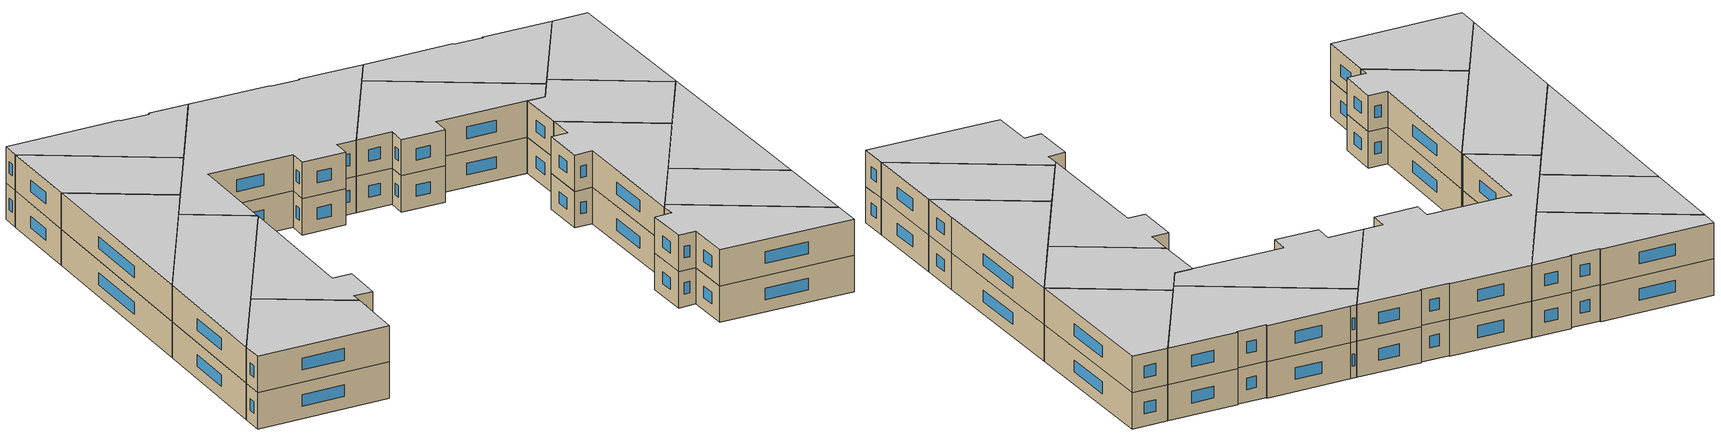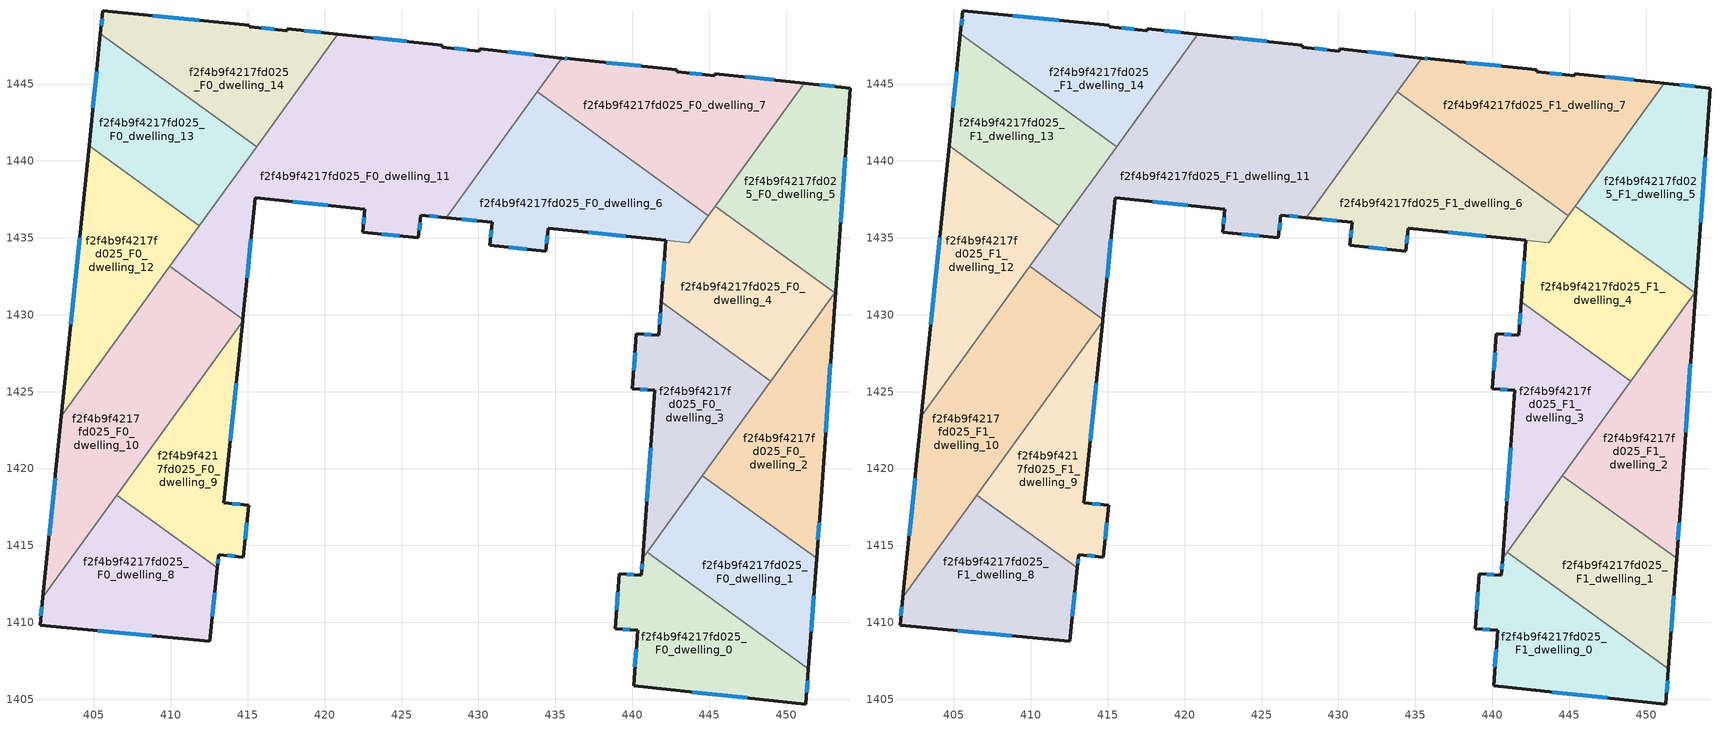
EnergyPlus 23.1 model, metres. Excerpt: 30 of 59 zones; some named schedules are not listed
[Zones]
f2f4b9f4217fd025_F0_dwelling_0
 floor ground (EU_floor_Construction): 451.45,1406.99 451.29,1404.69 440.09,1405.86 440.34,1409.49 438.89,1409.59 439.15,1413.17 440.6,1413.06 440.68,1414.17 440.97,1414.57 z0
 wall outside (EU_wall_Construction): 440.68,1414.17 440.6,1413.06 439.15,1413.17 438.89,1409.59 440.34,1409.49 440.09,1405.86 451.29,1404.69 451.45,1406.99 z0:3
 wall to f2f4b9f4217fd025_F0_dwelling_1 (EU_wall_Construction): 451.45,1406.99 440.97,1414.57 z0:3
 wall to f2f4b9f4217fd025_F0_dwelling_3 (EU_wall_Construction): 440.97,1414.57 440.68,1414.17 z0:3
 window (EU_Window_Construction): 440.26,1408.25 440.17,1407.1 / 439.39,1409.56 439.85,1409.52 / 439.06,1411.95 438.98,1410.81 / 440.11,1413.1 439.64,1413.13 / 440.65,1413.8 440.63,1413.44 / 451.34,1405.47 451.4,1406.2 / 443.9,1405.46 447.48,1405.09 z1.02:1.98
f2f4b9f4217fd025_F0_dwelling_1
 floor ground (EU_floor_Construction): 451.98,1414.17 451.45,1406.99 440.97,1414.57 444.56,1419.54 z0
 wall outside (EU_wall_Construction): 451.45,1406.99 451.98,1414.17 z0:3
 wall to f2f4b9f4217fd025_F0_dwelling_2 (EU_wall_Construction): 451.98,1414.17 444.56,1419.54 z0:3
 wall to f2f4b9f4217fd025_F0_dwelling_3 (EU_wall_Construction): 444.56,1419.54 440.97,1414.57 z0:3
 window (EU_Window_Construction): 451.64,1409.43 451.8,1411.73 z1.02:1.98
f2f4b9f4217fd025_F0_dwelling_10
 floor ground (EU_floor_Construction): 414.68,1429.72 414.66,1429.57 401.68,1411.62 402.88,1423.39 409.94,1433.15 z0
 wall outside (EU_wall_Construction): 414.66,1429.57 414.68,1429.72 / 402.88,1423.39 401.68,1411.62 z0:3
 wall to f2f4b9f4217fd025_F0_dwelling_11 (EU_wall_Construction): 414.68,1429.72 409.94,1433.15 z0:3
 wall to f2f4b9f4217fd025_F0_dwelling_12 (EU_wall_Construction): 409.94,1433.15 402.88,1423.39 z0:3
 wall to f2f4b9f4217fd025_F0_dwelling_9 (EU_wall_Construction): 406.5,1418.28 414.66,1429.57 z0:3
 wall to f2f4b9f4217fd025_F0_dwelling_8 (EU_wall_Construction): 401.68,1411.62 406.5,1418.28 z0:3
 window (EU_Window_Construction): 402.47,1419.38 402.09,1415.62 z1.02:1.98
f2f4b9f4217fd025_F0_dwelling_11
 floor ground (EU_floor_Construction): 435.42,1446.69 427.91,1436.31 426.26,1436.48 426.1,1435 422.47,1435.36 422.62,1436.86 415.49,1437.59 414.68,1429.72 409.94,1433.15 420.86,1448.25 427.65,1447.52 427.65,1447.4 430.07,1447.14 430.08,1447.29 z0
 wall outside (EU_wall_Construction): 435.42,1446.69 430.08,1447.29 430.07,1447.14 427.65,1447.4 427.65,1447.52 420.86,1448.25 / 414.68,1429.72 415.49,1437.59 422.62,1436.86 422.47,1435.36 426.1,1435 426.26,1436.48 427.91,1436.31 z0:3
 wall to f2f4b9f4217fd025_F0_dwelling_6 (EU_wall_Construction): 427.91,1436.31 433.82,1444.49 z0:3
 wall to f2f4b9f4217fd025_F0_dwelling_14 (EU_wall_Construction): 420.86,1448.25 415.57,1440.94 z0:3
 wall to f2f4b9f4217fd025_F0_dwelling_13 (EU_wall_Construction): 415.57,1440.94 411.86,1435.8 z0:3
 wall to f2f4b9f4217fd025_F0_dwelling_7 (EU_wall_Construction): 433.82,1444.49 435.42,1446.69 z0:3
 wall to f2f4b9f4217fd025_F0_dwelling_12 (EU_wall_Construction): 411.86,1435.8 409.94,1433.15 z0:3
 window (EU_Window_Construction): 429.25,1447.23 428.47,1447.32 / 433.6,1446.89 431.89,1447.08 / 426.82,1436.42 427.35,1436.37 / 426.15,1435.5 426.2,1435.98 / 423.7,1435.24 424.86,1435.12 / 422.57,1436.35 422.52,1435.87 / 417.91,1437.34 420.19,1437.11 / 414.95,1432.4 415.21,1434.91 / 425.34,1447.77 423.17,1448 z1.02:1.98
f2f4b9f4217fd025_F0_dwelling_12
 floor ground (EU_floor_Construction): 411.86,1435.8 402.88,1423.39 404.68,1440.99 z0
 wall outside (EU_wall_Construction): 404.68,1440.99 402.88,1423.39 z0:3
 wall to f2f4b9f4217fd025_F0_dwelling_13 (EU_wall_Construction): 411.86,1435.8 404.68,1440.99 z0:3
 window (EU_Window_Construction): 404.07,1435 403.5,1429.38 z1.02:1.98
f2f4b9f4217fd025_F0_dwelling_13
 floor ground (EU_floor_Construction): 415.57,1440.94 411.86,1435.8 404.68,1440.99 405.43,1448.27 z0
 wall outside (EU_wall_Construction): 405.43,1448.27 404.68,1440.99 z0:3
 wall to f2f4b9f4217fd025_F0_dwelling_14 (EU_wall_Construction): 415.57,1440.94 405.43,1448.27 z0:3
 window (EU_Window_Construction): 405.17,1445.79 404.94,1443.47 z1.02:1.98
f2f4b9f4217fd025_F0_dwelling_14
 floor ground (EU_floor_Construction): 420.86,1448.25 415.57,1440.94 405.43,1448.27 405.58,1449.75 415.09,1448.83 415.08,1448.73 417.56,1448.47 417.57,1448.6 z0
 wall outside (EU_wall_Construction): 420.86,1448.25 417.57,1448.6 417.56,1448.47 415.08,1448.73 415.09,1448.83 405.58,1449.75 405.43,1448.27 z0:3
 window (EU_Window_Construction): 419.74,1448.37 418.69,1448.48 / 405.53,1449.25 405.48,1448.78 / 411.86,1449.15 408.82,1449.44 / 416.72,1448.56 415.93,1448.64 z1.02:1.98
f2f4b9f4217fd025_F0_dwelling_2
 floor ground (EU_floor_Construction): 453.22,1431.52 452.24,1417.65 451.98,1414.17 444.56,1419.54 z0
 wall outside (EU_wall_Construction): 451.98,1414.17 452.24,1417.65 453.22,1431.52 z0:3
 wall to f2f4b9f4217fd025_F0_dwelling_4 (EU_wall_Construction): 453.17,1431.44 449.01,1425.68 z0:3
 wall to f2f4b9f4217fd025_F0_dwelling_5 (EU_wall_Construction): 453.22,1431.52 453.17,1431.44 z0:3
 wall to f2f4b9f4217fd025_F0_dwelling_3 (EU_wall_Construction): 449.01,1425.68 444.56,1419.54 z0:3
 window (EU_Window_Construction): 452.58,1422.37 452.89,1426.8 / 452.07,1415.36 452.15,1416.47 z1.02:1.98
f2f4b9f4217fd025_F0_dwelling_3
 floor ground (EU_floor_Construction): 449.01,1425.68 440.68,1414.17 441.47,1425.08 440.01,1425.18 440.27,1428.75 441.73,1428.65 441.89,1430.83 z0
 wall outside (EU_wall_Construction): 441.89,1430.83 441.73,1428.65 440.27,1428.75 440.01,1425.18 441.47,1425.08 440.68,1414.17 z0:3
 wall to f2f4b9f4217fd025_F0_dwelling_4 (EU_wall_Construction): 449.01,1425.68 441.89,1430.83 z0:3
 window (EU_Window_Construction): 441.83,1430.09 441.78,1429.39 / 441.2,1421.37 440.95,1417.88 / 440.51,1425.15 440.97,1425.11 / 440.18,1427.54 440.1,1426.4 / 441.23,1428.69 440.77,1428.72 z1.02:1.98
f2f4b9f4217fd025_F0_dwelling_4
 floor ground (EU_floor_Construction): 453.17,1431.44 449.01,1425.68 441.89,1430.83 442.17,1434.84 443.67,1434.68 445.4,1437.06 z0
 wall outside (EU_wall_Construction): 442.17,1434.84 441.89,1430.83 z0:3
 wall to f2f4b9f4217fd025_F0_dwelling_6 (EU_wall_Construction): 444.95,1436.44 443.67,1434.68 442.17,1434.84 z0:3
 wall to f2f4b9f4217fd025_F0_dwelling_5 (EU_wall_Construction): 453.17,1431.44 445.4,1437.06 z0:3
 wall to f2f4b9f4217fd025_F0_dwelling_7 (EU_wall_Construction): 445.4,1437.06 444.95,1436.44 z0:3
 window (EU_Window_Construction): 442.08,1433.47 441.98,1432.19 z1.02:1.98
f2f4b9f4217fd025_F0_dwelling_5
 floor ground (EU_floor_Construction): 454.16,1444.73 453.22,1431.52 453.17,1431.44 445.4,1437.06 451.17,1445.05 z0
 wall outside (EU_wall_Construction): 453.22,1431.52 454.16,1444.73 451.17,1445.05 z0:3
 wall to f2f4b9f4217fd025_F0_dwelling_7 (EU_wall_Construction): 451.17,1445.05 445.4,1437.06 z0:3
 window (EU_Window_Construction): 453.14,1444.84 452.19,1444.94 / 453.54,1436.01 453.84,1440.24 z1.02:1.98
f2f4b9f4217fd025_F0_dwelling_6
 floor ground (EU_floor_Construction): 444.94,1436.44 443.67,1434.68 434.53,1435.62 434.38,1434.14 430.74,1434.52 430.89,1436 427.91,1436.31 433.82,1444.49 z0
 wall outside (EU_wall_Construction): 427.91,1436.31 430.89,1436 430.74,1434.52 434.38,1434.14 434.53,1435.62 442.17,1434.84 z0:3
 wall to f2f4b9f4217fd025_F0_dwelling_7 (EU_wall_Construction): 444.94,1436.44 433.82,1444.49 z0:3
 window (EU_Window_Construction): 437.13,1435.36 439.57,1435.11 / 434.43,1434.65 434.48,1435.12 / 431.98,1434.39 433.14,1434.27 / 430.84,1435.5 430.79,1435.02 / 428.92,1436.2 429.88,1436.11 z1.02:1.98
f2f4b9f4217fd025_F0_dwelling_7
 floor ground (EU_floor_Construction): 451.17,1445.05 444.94,1436.44 433.82,1444.49 435.42,1446.69 435.96,1446.63 442.91,1445.94 442.9,1445.8 445.36,1445.55 445.35,1445.67 z0
 wall outside (EU_wall_Construction): 451.17,1445.05 445.35,1445.67 445.36,1445.55 442.9,1445.8 442.91,1445.94 435.96,1446.63 435.42,1446.69 z0:3
 window (EU_Window_Construction): 444.52,1445.64 443.74,1445.71 / 449.19,1445.26 447.33,1445.46 / 435.77,1446.65 435.6,1446.67 / 440.54,1446.17 438.32,1446.39 z1.02:1.98
f2f4b9f4217fd025_F0_dwelling_8
 floor ground (EU_floor_Construction): 413.03,1413.55 412.53,1408.75 401.49,1409.81 401.68,1411.62 406.5,1418.28 z0
 wall outside (EU_wall_Construction): 401.68,1411.62 401.49,1409.81 412.53,1408.75 413.02,1413.55 z0:3
 wall to f2f4b9f4217fd025_F0_dwelling_9 (EU_wall_Construction): 413.03,1413.55 406.5,1418.28 z0:3
 window (EU_Window_Construction): 412.7,1410.39 412.86,1411.92 / 405.25,1409.45 408.78,1409.11 / 401.62,1411 401.56,1410.43 z1.02:1.98
f2f4b9f4217fd025_F0_dwelling_9
 floor ground (EU_floor_Construction): 414.66,1429.57 413.45,1417.78 415.06,1417.61 414.7,1414.24 413.11,1414.4 413.03,1413.55 406.5,1418.28 z0
 wall outside (EU_wall_Construction): 413.03,1413.55 413.11,1414.4 414.7,1414.24 415.06,1417.61 413.45,1417.78 414.66,1429.57 z0:3
 window (EU_Window_Construction): 413.65,1414.35 414.16,1414.3 / 413.05,1413.84 413.08,1414.12 / 413.87,1421.79 414.25,1425.56 / 414.51,1417.67 414,1417.72 / 414.82,1415.39 414.94,1416.46 z1.02:1.98
f2f4b9f4217fd025_F1_dwelling_0
 floor to f2f4b9f4217fd025_F0_dwelling_0 (EU_floor_Construction): 451.45,1406.99 451.29,1404.69 440.09,1405.86 440.34,1409.49 438.89,1409.59 439.15,1413.17 440.6,1413.06 440.68,1414.17 440.97,1414.57 z3
 wall outside (EU_wall_Construction): 440.68,1414.17 440.6,1413.06 439.15,1413.17 438.89,1409.59 440.34,1409.49 440.09,1405.86 451.29,1404.69 451.45,1406.99 z3:6
 wall to f2f4b9f4217fd025_F1_dwelling_1 (EU_wall_Construction): 451.45,1406.99 440.97,1414.57 z3:6
 wall to f2f4b9f4217fd025_F1_dwelling_3 (EU_wall_Construction): 440.97,1414.57 440.68,1414.17 z3:6
 window (EU_Window_Construction): 440.26,1408.25 440.17,1407.1 / 439.39,1409.56 439.85,1409.52 / 439.06,1411.95 438.98,1410.81 / 440.11,1413.1 439.64,1413.13 / 440.65,1413.8 440.63,1413.44 / 451.34,1405.47 451.4,1406.2 / 443.9,1405.46 447.48,1405.09 z4.02:4.98
 ceiling to f2f4b9f4217fd025_F2_dwelling_0 (EU_floor_Construction): 451.29,1404.69 451.45,1406.99 440.97,1414.57 440.68,1414.17 440.6,1413.06 439.15,1413.17 438.89,1409.59 440.34,1409.49 440.09,1405.86 z6
f2f4b9f4217fd025_F1_dwelling_1
 floor to f2f4b9f4217fd025_F0_dwelling_1 (EU_floor_Construction): 451.98,1414.17 451.45,1406.99 440.97,1414.57 444.56,1419.54 z3
 wall outside (EU_wall_Construction): 451.45,1406.99 451.98,1414.17 z3:6
 wall to f2f4b9f4217fd025_F1_dwelling_2 (EU_wall_Construction): 451.98,1414.17 444.56,1419.54 z3:6
 wall to f2f4b9f4217fd025_F1_dwelling_3 (EU_wall_Construction): 444.56,1419.54 440.97,1414.57 z3:6
 window (EU_Window_Construction): 451.64,1409.43 451.8,1411.73 z4.02:4.98
 ceiling to f2f4b9f4217fd025_F2_dwelling_1 (EU_floor_Construction): 451.45,1406.99 451.98,1414.17 444.56,1419.54 440.97,1414.57 z6
f2f4b9f4217fd025_F1_dwelling_10
 floor to f2f4b9f4217fd025_F0_dwelling_10 (EU_floor_Construction): 414.68,1429.72 414.66,1429.57 401.68,1411.62 402.88,1423.39 409.94,1433.15 z3
 wall outside (EU_wall_Construction): 414.66,1429.57 414.68,1429.72 / 402.88,1423.39 401.68,1411.62 z3:6
 wall to f2f4b9f4217fd025_F1_dwelling_11 (EU_wall_Construction): 414.68,1429.72 409.94,1433.15 z3:6
 wall to f2f4b9f4217fd025_F1_dwelling_12 (EU_wall_Construction): 409.94,1433.15 402.88,1423.39 z3:6
 wall to f2f4b9f4217fd025_F1_dwelling_9 (EU_wall_Construction): 406.5,1418.28 414.66,1429.57 z3:6
 wall to f2f4b9f4217fd025_F1_dwelling_8 (EU_wall_Construction): 401.68,1411.62 406.5,1418.28 z3:6
 window (EU_Window_Construction): 402.47,1419.38 402.09,1415.62 z4.02:4.98
 ceiling to f2f4b9f4217fd025_F2_dwelling_10 (EU_floor_Construction): 401.68,1411.62 414.66,1429.57 414.68,1429.72 409.94,1433.15 402.88,1423.39 z6
f2f4b9f4217fd025_F1_dwelling_11
 floor to f2f4b9f4217fd025_F0_dwelling_11 (EU_floor_Construction): 435.42,1446.69 427.91,1436.31 426.26,1436.48 426.1,1435 422.47,1435.36 422.62,1436.86 415.49,1437.59 414.68,1429.72 409.94,1433.15 420.86,1448.25 427.65,1447.52 427.65,1447.4 430.07,1447.14 430.08,1447.29 z3
 wall outside (EU_wall_Construction): 435.42,1446.69 430.08,1447.29 430.07,1447.14 427.65,1447.4 427.65,1447.52 420.86,1448.25 / 414.68,1429.72 415.49,1437.59 422.62,1436.86 422.47,1435.36 426.1,1435 426.26,1436.48 427.91,1436.31 z3:6
 wall to f2f4b9f4217fd025_F1_dwelling_6 (EU_wall_Construction): 427.91,1436.31 433.82,1444.49 z3:6
 wall to f2f4b9f4217fd025_F1_dwelling_14 (EU_wall_Construction): 420.86,1448.25 415.57,1440.94 z3:6
 wall to f2f4b9f4217fd025_F1_dwelling_13 (EU_wall_Construction): 415.57,1440.94 411.86,1435.8 z3:6
 wall to f2f4b9f4217fd025_F1_dwelling_7 (EU_wall_Construction): 433.82,1444.49 435.42,1446.69 z3:6
 wall to f2f4b9f4217fd025_F1_dwelling_12 (EU_wall_Construction): 411.86,1435.8 409.94,1433.15 z3:6
 window (EU_Window_Construction): 429.25,1447.23 428.47,1447.32 / 433.6,1446.89 431.89,1447.08 / 426.82,1436.42 427.35,1436.37 / 426.15,1435.5 426.2,1435.98 / 423.7,1435.24 424.86,1435.12 / 422.57,1436.35 422.52,1435.87 / 417.91,1437.34 420.19,1437.11 / 414.95,1432.4 415.21,1434.91 / 425.34,1447.77 423.17,1448 z4.02:4.98
 ceiling to f2f4b9f4217fd025_F2_dwelling_11 (EU_floor_Construction): 427.91,1436.31 435.42,1446.69 430.08,1447.29 430.07,1447.14 427.65,1447.4 427.65,1447.52 420.86,1448.25 409.94,1433.15 414.68,1429.72 415.49,1437.59 422.62,1436.86 422.47,1435.36 426.1,1435 426.26,1436.48 z6
f2f4b9f4217fd025_F1_dwelling_12
 floor to f2f4b9f4217fd025_F0_dwelling_12 (EU_floor_Construction): 411.86,1435.8 402.88,1423.39 404.68,1440.99 z3
 wall outside (EU_wall_Construction): 404.68,1440.99 402.88,1423.39 z3:6
 wall to f2f4b9f4217fd025_F1_dwelling_13 (EU_wall_Construction): 411.86,1435.8 404.68,1440.99 z3:6
 window (EU_Window_Construction): 404.07,1435 403.5,1429.38 z4.02:4.98
 ceiling to f2f4b9f4217fd025_F2_dwelling_12 (EU_floor_Construction): 402.88,1423.39 411.86,1435.8 404.68,1440.99 z6
f2f4b9f4217fd025_F1_dwelling_13
 floor to f2f4b9f4217fd025_F0_dwelling_13 (EU_floor_Construction): 415.57,1440.94 411.86,1435.8 404.68,1440.99 405.43,1448.27 z3
 wall outside (EU_wall_Construction): 405.43,1448.27 404.68,1440.99 z3:6
 wall to f2f4b9f4217fd025_F1_dwelling_14 (EU_wall_Construction): 415.57,1440.94 405.43,1448.27 z3:6
 window (EU_Window_Construction): 405.17,1445.79 404.94,1443.47 z4.02:4.98
 ceiling to f2f4b9f4217fd025_F2_dwelling_13 (EU_floor_Construction): 411.86,1435.8 415.57,1440.94 405.43,1448.27 404.68,1440.99 z6
f2f4b9f4217fd025_F1_dwelling_14
 floor to f2f4b9f4217fd025_F0_dwelling_14 (EU_floor_Construction): 420.86,1448.25 415.57,1440.94 405.43,1448.27 405.58,1449.75 415.09,1448.83 415.08,1448.73 417.56,1448.47 417.57,1448.6 z3
 wall outside (EU_wall_Construction): 420.86,1448.25 417.57,1448.6 417.56,1448.47 415.08,1448.73 415.09,1448.83 405.58,1449.75 405.43,1448.27 z3:6
 window (EU_Window_Construction): 419.74,1448.37 418.69,1448.48 / 405.53,1449.25 405.48,1448.78 / 411.86,1449.15 408.82,1449.44 / 416.72,1448.56 415.93,1448.64 z4.02:4.98
 ceiling to f2f4b9f4217fd025_F2_dwelling_14 (EU_floor_Construction): 415.57,1440.94 420.86,1448.25 417.57,1448.6 417.56,1448.47 415.08,1448.73 415.09,1448.83 405.58,1449.75 405.43,1448.27 z6
f2f4b9f4217fd025_F1_dwelling_2
 floor to f2f4b9f4217fd025_F0_dwelling_2 (EU_floor_Construction): 453.22,1431.52 452.24,1417.65 451.98,1414.17 444.56,1419.54 z3
 wall outside (EU_wall_Construction): 451.98,1414.17 452.24,1417.65 453.22,1431.52 z3:6
 wall to f2f4b9f4217fd025_F1_dwelling_4 (EU_wall_Construction): 453.17,1431.44 449.01,1425.68 z3:6
 wall to f2f4b9f4217fd025_F1_dwelling_5 (EU_wall_Construction): 453.22,1431.52 453.17,1431.44 z3:6
 wall to f2f4b9f4217fd025_F1_dwelling_3 (EU_wall_Construction): 449.01,1425.68 444.56,1419.54 z3:6
 window (EU_Window_Construction): 452.58,1422.37 452.89,1426.8 / 452.07,1415.36 452.15,1416.47 z4.02:4.98
 ceiling to f2f4b9f4217fd025_F2_dwelling_2 (EU_floor_Construction): 451.98,1414.17 452.24,1417.65 453.22,1431.52 444.56,1419.54 z6
f2f4b9f4217fd025_F1_dwelling_3
 floor to f2f4b9f4217fd025_F0_dwelling_3 (EU_floor_Construction): 449.01,1425.68 440.68,1414.17 441.47,1425.08 440.01,1425.18 440.27,1428.75 441.73,1428.65 441.89,1430.83 z3
 wall outside (EU_wall_Construction): 441.89,1430.83 441.73,1428.65 440.27,1428.75 440.01,1425.18 441.47,1425.08 440.68,1414.17 z3:6
 wall to f2f4b9f4217fd025_F1_dwelling_4 (EU_wall_Construction): 449.01,1425.68 441.89,1430.83 z3:6
 window (EU_Window_Construction): 441.83,1430.09 441.78,1429.39 / 441.2,1421.37 440.95,1417.88 / 440.51,1425.15 440.97,1425.11 / 440.18,1427.54 440.1,1426.4 / 441.23,1428.69 440.77,1428.72 z4.02:4.98
 ceiling to f2f4b9f4217fd025_F2_dwelling_3 (EU_floor_Construction): 440.68,1414.17 449.01,1425.68 441.89,1430.83 441.73,1428.65 440.27,1428.75 440.01,1425.18 441.47,1425.08 z6
f2f4b9f4217fd025_F1_dwelling_4
 floor to f2f4b9f4217fd025_F0_dwelling_4 (EU_floor_Construction): 453.17,1431.44 449.01,1425.68 441.89,1430.83 442.17,1434.84 443.67,1434.68 445.4,1437.06 z3
 wall outside (EU_wall_Construction): 442.17,1434.84 441.89,1430.83 z3:6
 wall to f2f4b9f4217fd025_F1_dwelling_6 (EU_wall_Construction): 444.95,1436.44 443.67,1434.68 442.17,1434.84 z3:6
 wall to f2f4b9f4217fd025_F1_dwelling_5 (EU_wall_Construction): 453.17,1431.44 445.4,1437.06 z3:6
 wall to f2f4b9f4217fd025_F1_dwelling_7 (EU_wall_Construction): 445.4,1437.06 444.95,1436.44 z3:6
 window (EU_Window_Construction): 442.08,1433.47 441.98,1432.19 z4.02:4.98
 ceiling to f2f4b9f4217fd025_F2_dwelling_4 (EU_floor_Construction): 449.01,1425.68 453.17,1431.44 445.4,1437.06 443.67,1434.68 442.17,1434.84 441.89,1430.83 z6
f2f4b9f4217fd025_F1_dwelling_5
 floor to f2f4b9f4217fd025_F0_dwelling_5 (EU_floor_Construction): 454.16,1444.73 453.22,1431.52 453.17,1431.44 445.4,1437.06 451.17,1445.05 z3
 wall outside (EU_wall_Construction): 453.22,1431.52 454.16,1444.73 451.17,1445.05 z3:6
 wall to f2f4b9f4217fd025_F1_dwelling_7 (EU_wall_Construction): 451.17,1445.05 445.4,1437.06 z3:6
 window (EU_Window_Construction): 453.14,1444.84 452.19,1444.94 / 453.54,1436.01 453.84,1440.24 z4.02:4.98
 ceiling to f2f4b9f4217fd025_F2_dwelling_5 (EU_floor_Construction): 453.22,1431.52 454.16,1444.73 451.17,1445.05 445.4,1437.06 453.17,1431.44 z6
f2f4b9f4217fd025_F1_dwelling_6
 floor to f2f4b9f4217fd025_F0_dwelling_6 (EU_floor_Construction): 444.94,1436.44 443.67,1434.68 434.53,1435.62 434.38,1434.14 430.74,1434.52 430.89,1436 427.91,1436.31 433.82,1444.49 z3
 wall outside (EU_wall_Construction): 427.91,1436.31 430.89,1436 430.74,1434.52 434.38,1434.14 434.53,1435.62 442.17,1434.84 z3:6
 wall to f2f4b9f4217fd025_F1_dwelling_7 (EU_wall_Construction): 444.94,1436.44 433.82,1444.49 z3:6
 window (EU_Window_Construction): 437.13,1435.36 439.57,1435.11 / 434.43,1434.65 434.48,1435.12 / 431.98,1434.39 433.14,1434.27 / 430.84,1435.5 430.79,1435.02 / 428.92,1436.2 429.88,1436.11 z4.02:4.98
 ceiling to f2f4b9f4217fd025_F2_dwelling_6 (EU_floor_Construction): 443.67,1434.68 444.94,1436.44 433.82,1444.49 427.91,1436.31 430.89,1436 430.74,1434.52 434.38,1434.14 434.53,1435.62 z6
f2f4b9f4217fd025_F1_dwelling_7
 floor to f2f4b9f4217fd025_F0_dwelling_7 (EU_floor_Construction): 451.17,1445.05 444.94,1436.44 433.82,1444.49 435.42,1446.69 435.96,1446.63 442.91,1445.94 442.9,1445.8 445.36,1445.55 445.35,1445.67 z3
 wall outside (EU_wall_Construction): 451.17,1445.05 445.35,1445.67 445.36,1445.55 442.9,1445.8 442.91,1445.94 435.96,1446.63 435.42,1446.69 z3:6
 window (EU_Window_Construction): 444.52,1445.64 443.74,1445.71 / 449.19,1445.26 447.33,1445.46 / 435.77,1446.65 435.6,1446.67 / 440.54,1446.17 438.32,1446.39 z4.02:4.98
 ceiling to f2f4b9f4217fd025_F2_dwelling_7 (EU_floor_Construction): 444.94,1436.44 451.17,1445.05 445.35,1445.67 445.36,1445.55 442.9,1445.8 442.91,1445.94 435.96,1446.63 435.42,1446.69 433.82,1444.49 z6
f2f4b9f4217fd025_F1_dwelling_8
 floor to f2f4b9f4217fd025_F0_dwelling_8 (EU_floor_Construction): 413.02,1413.55 412.53,1408.75 401.49,1409.81 401.68,1411.62 406.5,1418.28 z3
 wall outside (EU_wall_Construction): 401.68,1411.62 401.49,1409.81 412.53,1408.75 413.02,1413.55 z3:6
 wall to f2f4b9f4217fd025_F1_dwelling_9 (EU_wall_Construction): 413.03,1413.55 406.5,1418.28 z3:6
 window (EU_Window_Construction): 412.7,1410.39 412.86,1411.92 / 405.25,1409.45 408.78,1409.11 / 401.62,1411 401.56,1410.43 z4.02:4.98
 ceiling to f2f4b9f4217fd025_F2_dwelling_8 (EU_floor_Construction): 412.53,1408.75 413.02,1413.55 406.5,1418.28 401.68,1411.62 401.49,1409.81 z6
f2f4b9f4217fd025_F1_dwelling_9
 floor to f2f4b9f4217fd025_F0_dwelling_9 (EU_floor_Construction): 414.66,1429.57 413.45,1417.78 415.06,1417.61 414.7,1414.24 413.11,1414.4 413.03,1413.55 406.5,1418.28 z3
 wall outside (EU_wall_Construction): 413.03,1413.55 413.11,1414.4 414.7,1414.24 415.06,1417.61 413.45,1417.78 414.66,1429.57 z3:6
 window (EU_Window_Construction): 413.65,1414.35 414.16,1414.3 / 413.05,1413.84 413.08,1414.12 / 413.87,1421.79 414.25,1425.56 / 414.51,1417.67 414,1417.72 / 414.82,1415.39 414.94,1416.46 z4.02:4.98
 ceiling to f2f4b9f4217fd025_F2_dwelling_9 (EU_floor_Construction): 414.7,1414.24 415.06,1417.61 413.45,1417.78 414.66,1429.57 406.5,1418.28 413.03,1413.55 413.11,1414.4 z6
[Building]
EU S2 Campaign: North Axis=0; Terrain=City; Solar Distribution=FullExterior
[Site:Location]
Vienna: Latitude=48; Longitude=16.5; Time Zone=1; Elevation=183
[SizingPeriod:WeatherFileDays]
AnnualSizingPeriod: Begin Month=1; Begin Day of Month=1; End Month=12; End Day of Month=31; Day of Week for Start Day=Monday; Use Weather File Daylight Saving Period=No; Use Weather File Rain and Snow Indicators=No
[MATERIAL]
EU_InternalMass_Material: Roughness=MediumRough; Thickness=0.1; Conductivity=1; Density=1800; Specific Heat=900; Thermal Absorptance=0.9; Solar Absorptance=0.7; Visible Absorptance=0.7
[MATERIAL:NOMASS] Roughness=MediumRough; Thermal Absorptance=0.9; Solar Absorptance=0.7; Visible Absorptance=0.7
Name | Thermal Resistance
EU_wall_NoMass | 0.942466
EU_floor_NoMass | 0.66527
[WINDOWMATERIAL:SIMPLEGLAZINGSYSTEM]
EU_Window_SimpleGlazing: UFactor=2.03367; Solar Heat Gain Coefficient=0.65; Visible Transmittance=0.65
[CONSTRUCTION]
EU_wall_Construction: EU_wall_NoMass
EU_floor_Construction: EU_floor_NoMass
EU_Window_Construction: EU_Window_SimpleGlazing
EU_InternalMass_Construction: EU_InternalMass_Material
[ZONE] Type=1; Multiplier=1; Ceiling Height=autocalculate; Floor Area=autocalculate; Part of Total Floor Area=Yes
Name | Volume
f2f4b9f4217fd025_F0_dwelling_0; f2f4b9f4217fd025_F1_dwelling_0 | 204.733
f2f4b9f4217fd025_F0_dwelling_1; f2f4b9f4217fd025_F1_dwelling_1 | 203.337
f2f4b9f4217fd025_F0_dwelling_10; f2f4b9f4217fd025_F1_dwelling_10 | 305.043
f2f4b9f4217fd025_F0_dwelling_11; f2f4b9f4217fd025_F1_dwelling_11 | 581.678
f2f4b9f4217fd025_F0_dwelling_12; f2f4b9f4217fd025_F1_dwelling_12 | 203.361
f2f4b9f4217fd025_F0_dwelling_13; f2f4b9f4217fd025_F1_dwelling_13 | 203.312
f2f4b9f4217fd025_F0_dwelling_14; f2f4b9f4217fd025_F1_dwelling_14 | 203.347
f2f4b9f4217fd025_F0_dwelling_2; f2f4b9f4217fd025_F1_dwelling_2 | 203.316
f2f4b9f4217fd025_F0_dwelling_3; f2f4b9f4217fd025_F1_dwelling_3 | 202.855
f2f4b9f4217fd025_F0_dwelling_4; f2f4b9f4217fd025_F1_dwelling_4 | 208.497
f2f4b9f4217fd025_F0_dwelling_5; f2f4b9f4217fd025_F1_dwelling_5 | 202.877
f2f4b9f4217fd025_F0_dwelling_6; f2f4b9f4217fd025_F1_dwelling_6 | 268.851
f2f4b9f4217fd025_F0_dwelling_7; f2f4b9f4217fd025_F1_dwelling_7 | 274.453
f2f4b9f4217fd025_F0_dwelling_8 | 209.725
f2f4b9f4217fd025_F1_dwelling_8 | 209.665
f2f4b9f4217fd025_F0_dwelling_9; f2f4b9f4217fd025_F1_dwelling_9 | 184.668
[INTERNALMASS] Construction=EU_InternalMass_Construction
Name | Zone or ZoneList | Surface Area
f2f4b9f4217fd025_F0_dwelling_0_EU_InternalMass | f2f4b9f4217fd025_F0_dwelling_0 | 68.2445
f2f4b9f4217fd025_F0_dwelling_1_EU_InternalMass | f2f4b9f4217fd025_F0_dwelling_1 | 67.7786
f2f4b9f4217fd025_F0_dwelling_2_EU_InternalMass | f2f4b9f4217fd025_F0_dwelling_2 | 67.7722
f2f4b9f4217fd025_F0_dwelling_3_EU_InternalMass | f2f4b9f4217fd025_F0_dwelling_3 | 67.6186
f2f4b9f4217fd025_F0_dwelling_4_EU_InternalMass | f2f4b9f4217fd025_F0_dwelling_4 | 69.4989
f2f4b9f4217fd025_F0_dwelling_5_EU_InternalMass | f2f4b9f4217fd025_F0_dwelling_5 | 67.6258
f2f4b9f4217fd025_F0_dwelling_6_EU_InternalMass | f2f4b9f4217fd025_F0_dwelling_6 | 89.6132
f2f4b9f4217fd025_F0_dwelling_7_EU_InternalMass | f2f4b9f4217fd025_F0_dwelling_7 | 91.4849
f2f4b9f4217fd025_F0_dwelling_8_EU_InternalMass | f2f4b9f4217fd025_F0_dwelling_8 | 69.9049
f2f4b9f4217fd025_F0_dwelling_9_EU_InternalMass | f2f4b9f4217fd025_F0_dwelling_9 | 61.5584
f2f4b9f4217fd025_F0_dwelling_10_EU_InternalMass | f2f4b9f4217fd025_F0_dwelling_10 | 101.681
f2f4b9f4217fd025_F0_dwelling_11_EU_InternalMass | f2f4b9f4217fd025_F0_dwelling_11 | 193.9
f2f4b9f4217fd025_F0_dwelling_12_EU_InternalMass | f2f4b9f4217fd025_F0_dwelling_12 | 67.787
f2f4b9f4217fd025_F0_dwelling_13_EU_InternalMass | f2f4b9f4217fd025_F0_dwelling_13 | 67.7711
f2f4b9f4217fd025_F0_dwelling_14_EU_InternalMass | f2f4b9f4217fd025_F0_dwelling_14 | 67.7823
f2f4b9f4217fd025_F1_dwelling_0_EU_InternalMass | f2f4b9f4217fd025_F1_dwelling_0 | 68.2445
f2f4b9f4217fd025_F1_dwelling_1_EU_InternalMass | f2f4b9f4217fd025_F1_dwelling_1 | 67.7786
f2f4b9f4217fd025_F1_dwelling_2_EU_InternalMass | f2f4b9f4217fd025_F1_dwelling_2 | 67.7722
f2f4b9f4217fd025_F1_dwelling_3_EU_InternalMass | f2f4b9f4217fd025_F1_dwelling_3 | 67.6186
f2f4b9f4217fd025_F1_dwelling_4_EU_InternalMass | f2f4b9f4217fd025_F1_dwelling_4 | 69.4989
f2f4b9f4217fd025_F1_dwelling_5_EU_InternalMass | f2f4b9f4217fd025_F1_dwelling_5 | 67.6258
f2f4b9f4217fd025_F1_dwelling_6_EU_InternalMass | f2f4b9f4217fd025_F1_dwelling_6 | 89.6132
f2f4b9f4217fd025_F1_dwelling_7_EU_InternalMass | f2f4b9f4217fd025_F1_dwelling_7 | 91.4849
f2f4b9f4217fd025_F1_dwelling_8_EU_InternalMass | f2f4b9f4217fd025_F1_dwelling_8 | 69.9049
f2f4b9f4217fd025_F1_dwelling_9_EU_InternalMass | f2f4b9f4217fd025_F1_dwelling_9 | 61.5584
f2f4b9f4217fd025_F1_dwelling_10_EU_InternalMass | f2f4b9f4217fd025_F1_dwelling_10 | 101.681
f2f4b9f4217fd025_F1_dwelling_11_EU_InternalMass | f2f4b9f4217fd025_F1_dwelling_11 | 193.9
f2f4b9f4217fd025_F1_dwelling_12_EU_InternalMass | f2f4b9f4217fd025_F1_dwelling_12 | 67.787
f2f4b9f4217fd025_F1_dwelling_13_EU_InternalMass | f2f4b9f4217fd025_F1_dwelling_13 | 67.7711
f2f4b9f4217fd025_F1_dwelling_14_EU_InternalMass | f2f4b9f4217fd025_F1_dwelling_14 | 67.7823
[OTHEREQUIPMENT] Fuel Type=Electricity; Design Level Calculation Method=Watts/Area; Power per Zone Floor Area=1; Fraction Latent=0; Fraction Radiant=0; Fraction Lost=0; Carbon Dioxide Generation Rate=0; EndUse Subcategory=EU_Step8_InternalGains
Name | Zone or ZoneList or Space or SpaceList | Schedule
EU_Step8_InternalGain_f2f4b9f4217fd025_F0_dwelling_0_f000 | f2f4b9f4217fd025_F0_dwelling_0 | EU_Step8_GainSchedule_f2f4b9f4217fd025_F0_dwelling_0_f000
EU_Step8_InternalGain_f2f4b9f4217fd025_F0_dwelling_1_f000 | f2f4b9f4217fd025_F0_dwelling_1 | EU_Step8_GainSchedule_f2f4b9f4217fd025_F0_dwelling_1_f000
EU_Step8_InternalGain_f2f4b9f4217fd025_F0_dwelling_2_f000 | f2f4b9f4217fd025_F0_dwelling_2 | EU_Step8_GainSchedule_f2f4b9f4217fd025_F0_dwelling_2_f000
EU_Step8_InternalGain_f2f4b9f4217fd025_F0_dwelling_3_f000 | f2f4b9f4217fd025_F0_dwelling_3 | EU_Step8_GainSchedule_f2f4b9f4217fd025_F0_dwelling_3_f000
EU_Step8_InternalGain_f2f4b9f4217fd025_F0_dwelling_4_f000 | f2f4b9f4217fd025_F0_dwelling_4 | EU_Step8_GainSchedule_f2f4b9f4217fd025_F0_dwelling_4_f000
EU_Step8_InternalGain_f2f4b9f4217fd025_F0_dwelling_5_f000 | f2f4b9f4217fd025_F0_dwelling_5 | EU_Step8_GainSchedule_f2f4b9f4217fd025_F0_dwelling_5_f000
EU_Step8_InternalGain_f2f4b9f4217fd025_F0_dwelling_6_f000 | f2f4b9f4217fd025_F0_dwelling_6 | EU_Step8_GainSchedule_f2f4b9f4217fd025_F0_dwelling_6_f000
EU_Step8_InternalGain_f2f4b9f4217fd025_F0_dwelling_7_f000 | f2f4b9f4217fd025_F0_dwelling_7 | EU_Step8_GainSchedule_f2f4b9f4217fd025_F0_dwelling_7_f000
EU_Step8_InternalGain_f2f4b9f4217fd025_F0_dwelling_8_f000 | f2f4b9f4217fd025_F0_dwelling_8 | EU_Step8_GainSchedule_f2f4b9f4217fd025_F0_dwelling_8_f000
EU_Step8_InternalGain_f2f4b9f4217fd025_F0_dwelling_9_f000 | f2f4b9f4217fd025_F0_dwelling_9 | EU_Step8_GainSchedule_f2f4b9f4217fd025_F0_dwelling_9_f000
EU_Step8_InternalGain_f2f4b9f4217fd025_F0_dwelling_10_f000 | f2f4b9f4217fd025_F0_dwelling_10 | EU_Step8_GainSchedule_f2f4b9f4217fd025_F0_dwelling_10_f000
EU_Step8_InternalGain_f2f4b9f4217fd025_F0_dwelling_11_f000 | f2f4b9f4217fd025_F0_dwelling_11 | EU_Step8_GainSchedule_f2f4b9f4217fd025_F0_dwelling_11_f000
EU_Step8_InternalGain_f2f4b9f4217fd025_F0_dwelling_12_f000 | f2f4b9f4217fd025_F0_dwelling_12 | EU_Step8_GainSchedule_f2f4b9f4217fd025_F0_dwelling_12_f000
EU_Step8_InternalGain_f2f4b9f4217fd025_F0_dwelling_13_f000 | f2f4b9f4217fd025_F0_dwelling_13 | EU_Step8_GainSchedule_f2f4b9f4217fd025_F0_dwelling_13_f000
EU_Step8_InternalGain_f2f4b9f4217fd025_F0_dwelling_14_f000 | f2f4b9f4217fd025_F0_dwelling_14 | EU_Step8_GainSchedule_f2f4b9f4217fd025_F0_dwelling_14_f000
EU_Step8_InternalGain_f2f4b9f4217fd025_F1_dwelling_0_f000 | f2f4b9f4217fd025_F1_dwelling_0 | EU_Step8_GainSchedule_f2f4b9f4217fd025_F1_dwelling_0_f000
EU_Step8_InternalGain_f2f4b9f4217fd025_F1_dwelling_1_f000 | f2f4b9f4217fd025_F1_dwelling_1 | EU_Step8_GainSchedule_f2f4b9f4217fd025_F1_dwelling_1_f000
EU_Step8_InternalGain_f2f4b9f4217fd025_F1_dwelling_2_f000 | f2f4b9f4217fd025_F1_dwelling_2 | EU_Step8_GainSchedule_f2f4b9f4217fd025_F1_dwelling_2_f000
EU_Step8_InternalGain_f2f4b9f4217fd025_F1_dwelling_3_f000 | f2f4b9f4217fd025_F1_dwelling_3 | EU_Step8_GainSchedule_f2f4b9f4217fd025_F1_dwelling_3_f000
EU_Step8_InternalGain_f2f4b9f4217fd025_F1_dwelling_4_f000 | f2f4b9f4217fd025_F1_dwelling_4 | EU_Step8_GainSchedule_f2f4b9f4217fd025_F1_dwelling_4_f000
EU_Step8_InternalGain_f2f4b9f4217fd025_F1_dwelling_5_f000 | f2f4b9f4217fd025_F1_dwelling_5 | EU_Step8_GainSchedule_f2f4b9f4217fd025_F1_dwelling_5_f000
EU_Step8_InternalGain_f2f4b9f4217fd025_F1_dwelling_6_f000 | f2f4b9f4217fd025_F1_dwelling_6 | EU_Step8_GainSchedule_f2f4b9f4217fd025_F1_dwelling_6_f000
EU_Step8_InternalGain_f2f4b9f4217fd025_F1_dwelling_7_f000 | f2f4b9f4217fd025_F1_dwelling_7 | EU_Step8_GainSchedule_f2f4b9f4217fd025_F1_dwelling_7_f000
EU_Step8_InternalGain_f2f4b9f4217fd025_F1_dwelling_8_f000 | f2f4b9f4217fd025_F1_dwelling_8 | EU_Step8_GainSchedule_f2f4b9f4217fd025_F1_dwelling_8_f000
EU_Step8_InternalGain_f2f4b9f4217fd025_F1_dwelling_9_f000 | f2f4b9f4217fd025_F1_dwelling_9 | EU_Step8_GainSchedule_f2f4b9f4217fd025_F1_dwelling_9_f000
EU_Step8_InternalGain_f2f4b9f4217fd025_F1_dwelling_10_f000 | f2f4b9f4217fd025_F1_dwelling_10 | EU_Step8_GainSchedule_f2f4b9f4217fd025_F1_dwelling_10_f000
EU_Step8_InternalGain_f2f4b9f4217fd025_F1_dwelling_11_f000 | f2f4b9f4217fd025_F1_dwelling_11 | EU_Step8_GainSchedule_f2f4b9f4217fd025_F1_dwelling_11_f000
EU_Step8_InternalGain_f2f4b9f4217fd025_F1_dwelling_12_f000 | f2f4b9f4217fd025_F1_dwelling_12 | EU_Step8_GainSchedule_f2f4b9f4217fd025_F1_dwelling_12_f000
EU_Step8_InternalGain_f2f4b9f4217fd025_F1_dwelling_13_f000 | f2f4b9f4217fd025_F1_dwelling_13 | EU_Step8_GainSchedule_f2f4b9f4217fd025_F1_dwelling_13_f000
EU_Step8_InternalGain_f2f4b9f4217fd025_F1_dwelling_14_f000 | f2f4b9f4217fd025_F1_dwelling_14 | EU_Step8_GainSchedule_f2f4b9f4217fd025_F1_dwelling_14_f000
[ZONEVENTILATION:DESIGNFLOWRATE] Schedule=EU_AlwaysOn; Design Flow Rate Calculation Method=AirChanges/Hour; Air Changes per Hour=0.530523; Ventilation Type=Natural; Fan Pressure Rise=0; Fan Total Efficiency=1; Constant Term Coefficient=1; Temperature Term Coefficient=0; Velocity Term Coefficient=0; Velocity Squared Term Coefficient=0; Minimum Indoor Temperature=-100; Maximum Indoor Temperature=100; Delta Temperature=-100; Minimum Outdoor Temperature=-100; Maximum Outdoor Temperature=100; Maximum Wind Speed=40
Name | Zone or ZoneList or Space or SpaceList
EU_ConstantAir_f2f4b9f4217fd025_F0_dwelling_0 | f2f4b9f4217fd025_F0_dwelling_0
EU_ConstantAir_f2f4b9f4217fd025_F0_dwelling_1 | f2f4b9f4217fd025_F0_dwelling_1
EU_ConstantAir_f2f4b9f4217fd025_F0_dwelling_2 | f2f4b9f4217fd025_F0_dwelling_2
EU_ConstantAir_f2f4b9f4217fd025_F0_dwelling_3 | f2f4b9f4217fd025_F0_dwelling_3
EU_ConstantAir_f2f4b9f4217fd025_F0_dwelling_4 | f2f4b9f4217fd025_F0_dwelling_4
EU_ConstantAir_f2f4b9f4217fd025_F0_dwelling_5 | f2f4b9f4217fd025_F0_dwelling_5
EU_ConstantAir_f2f4b9f4217fd025_F0_dwelling_6 | f2f4b9f4217fd025_F0_dwelling_6
EU_ConstantAir_f2f4b9f4217fd025_F0_dwelling_7 | f2f4b9f4217fd025_F0_dwelling_7
EU_ConstantAir_f2f4b9f4217fd025_F0_dwelling_8 | f2f4b9f4217fd025_F0_dwelling_8
EU_ConstantAir_f2f4b9f4217fd025_F0_dwelling_9 | f2f4b9f4217fd025_F0_dwelling_9
EU_ConstantAir_f2f4b9f4217fd025_F0_dwelling_10 | f2f4b9f4217fd025_F0_dwelling_10
EU_ConstantAir_f2f4b9f4217fd025_F0_dwelling_11 | f2f4b9f4217fd025_F0_dwelling_11
EU_ConstantAir_f2f4b9f4217fd025_F0_dwelling_12 | f2f4b9f4217fd025_F0_dwelling_12
EU_ConstantAir_f2f4b9f4217fd025_F0_dwelling_13 | f2f4b9f4217fd025_F0_dwelling_13
EU_ConstantAir_f2f4b9f4217fd025_F0_dwelling_14 | f2f4b9f4217fd025_F0_dwelling_14
EU_ConstantAir_f2f4b9f4217fd025_F1_dwelling_0 | f2f4b9f4217fd025_F1_dwelling_0
EU_ConstantAir_f2f4b9f4217fd025_F1_dwelling_1 | f2f4b9f4217fd025_F1_dwelling_1
EU_ConstantAir_f2f4b9f4217fd025_F1_dwelling_2 | f2f4b9f4217fd025_F1_dwelling_2
EU_ConstantAir_f2f4b9f4217fd025_F1_dwelling_3 | f2f4b9f4217fd025_F1_dwelling_3
EU_ConstantAir_f2f4b9f4217fd025_F1_dwelling_4 | f2f4b9f4217fd025_F1_dwelling_4
EU_ConstantAir_f2f4b9f4217fd025_F1_dwelling_5 | f2f4b9f4217fd025_F1_dwelling_5
EU_ConstantAir_f2f4b9f4217fd025_F1_dwelling_6 | f2f4b9f4217fd025_F1_dwelling_6
EU_ConstantAir_f2f4b9f4217fd025_F1_dwelling_7 | f2f4b9f4217fd025_F1_dwelling_7
EU_ConstantAir_f2f4b9f4217fd025_F1_dwelling_8 | f2f4b9f4217fd025_F1_dwelling_8
EU_ConstantAir_f2f4b9f4217fd025_F1_dwelling_9 | f2f4b9f4217fd025_F1_dwelling_9
EU_ConstantAir_f2f4b9f4217fd025_F1_dwelling_10 | f2f4b9f4217fd025_F1_dwelling_10
EU_ConstantAir_f2f4b9f4217fd025_F1_dwelling_11 | f2f4b9f4217fd025_F1_dwelling_11
EU_ConstantAir_f2f4b9f4217fd025_F1_dwelling_12 | f2f4b9f4217fd025_F1_dwelling_12
EU_ConstantAir_f2f4b9f4217fd025_F1_dwelling_13 | f2f4b9f4217fd025_F1_dwelling_13
EU_ConstantAir_f2f4b9f4217fd025_F1_dwelling_14 | f2f4b9f4217fd025_F1_dwelling_14
[HVACTEMPLATE:ZONE:IDEALLOADSAIRSYSTEM] System Availability Schedule=EU_AlwaysOn; Maximum Heating Supply Air Temperature=50; Minimum Cooling Supply Air Temperature=13; Maximum Heating Supply Air Humidity Ratio=0.0156; Minimum Cooling Supply Air Humidity Ratio=0.0077; Heating Limit=NoLimit; Cooling Limit=NoLimit; Heating Availability Schedule=EU_AlwaysOn; Cooling Availability Schedule=EU_CoolingOff; Dehumidification Control Type=ConstantSensibleHeatRatio; Cooling Sensible Heat Ratio=0.7; Dehumidification Setpoint=60; Humidification Control Type=None; Humidification Setpoint=30; Outdoor Air Method=None; Outdoor Air Flow Rate per Person=0.00944; Outdoor Air Flow Rate per Zone Floor Area=0; Outdoor Air Flow Rate per Zone=0; Demand Controlled Ventilation Type=None; Outdoor Air Economizer Type=NoEconomizer; Heat Recovery Type=None; Sensible Heat Recovery Effectiveness=0.7; Latent Heat Recovery Effectiveness=0.65
Name | Template Thermostat
f2f4b9f4217fd025_F0_dwelling_0 | EU_HeatOnly_f2f4b9f4217fd025_F0_dwelling_0
f2f4b9f4217fd025_F0_dwelling_1 | EU_HeatOnly_f2f4b9f4217fd025_F0_dwelling_1
f2f4b9f4217fd025_F0_dwelling_2 | EU_HeatOnly_f2f4b9f4217fd025_F0_dwelling_2
f2f4b9f4217fd025_F0_dwelling_3 | EU_HeatOnly_f2f4b9f4217fd025_F0_dwelling_3
f2f4b9f4217fd025_F0_dwelling_4 | EU_HeatOnly_f2f4b9f4217fd025_F0_dwelling_4
f2f4b9f4217fd025_F0_dwelling_5 | EU_HeatOnly_f2f4b9f4217fd025_F0_dwelling_5
f2f4b9f4217fd025_F0_dwelling_6 | EU_HeatOnly_f2f4b9f4217fd025_F0_dwelling_6
f2f4b9f4217fd025_F0_dwelling_7 | EU_HeatOnly_f2f4b9f4217fd025_F0_dwelling_7
f2f4b9f4217fd025_F0_dwelling_8 | EU_HeatOnly_f2f4b9f4217fd025_F0_dwelling_8
f2f4b9f4217fd025_F0_dwelling_9 | EU_HeatOnly_f2f4b9f4217fd025_F0_dwelling_9
f2f4b9f4217fd025_F0_dwelling_10 | EU_HeatOnly_f2f4b9f4217fd025_F0_dwelling_10
f2f4b9f4217fd025_F0_dwelling_11 | EU_HeatOnly_f2f4b9f4217fd025_F0_dwelling_11
f2f4b9f4217fd025_F0_dwelling_12 | EU_HeatOnly_f2f4b9f4217fd025_F0_dwelling_12
f2f4b9f4217fd025_F0_dwelling_13 | EU_HeatOnly_f2f4b9f4217fd025_F0_dwelling_13
f2f4b9f4217fd025_F0_dwelling_14 | EU_HeatOnly_f2f4b9f4217fd025_F0_dwelling_14
f2f4b9f4217fd025_F1_dwelling_0 | EU_HeatOnly_f2f4b9f4217fd025_F1_dwelling_0
f2f4b9f4217fd025_F1_dwelling_1 | EU_HeatOnly_f2f4b9f4217fd025_F1_dwelling_1
f2f4b9f4217fd025_F1_dwelling_2 | EU_HeatOnly_f2f4b9f4217fd025_F1_dwelling_2
f2f4b9f4217fd025_F1_dwelling_3 | EU_HeatOnly_f2f4b9f4217fd025_F1_dwelling_3
f2f4b9f4217fd025_F1_dwelling_4 | EU_HeatOnly_f2f4b9f4217fd025_F1_dwelling_4
f2f4b9f4217fd025_F1_dwelling_5 | EU_HeatOnly_f2f4b9f4217fd025_F1_dwelling_5
f2f4b9f4217fd025_F1_dwelling_6 | EU_HeatOnly_f2f4b9f4217fd025_F1_dwelling_6
f2f4b9f4217fd025_F1_dwelling_7 | EU_HeatOnly_f2f4b9f4217fd025_F1_dwelling_7
f2f4b9f4217fd025_F1_dwelling_8 | EU_HeatOnly_f2f4b9f4217fd025_F1_dwelling_8
f2f4b9f4217fd025_F1_dwelling_9 | EU_HeatOnly_f2f4b9f4217fd025_F1_dwelling_9
f2f4b9f4217fd025_F1_dwelling_10 | EU_HeatOnly_f2f4b9f4217fd025_F1_dwelling_10
f2f4b9f4217fd025_F1_dwelling_11 | EU_HeatOnly_f2f4b9f4217fd025_F1_dwelling_11
f2f4b9f4217fd025_F1_dwelling_12 | EU_HeatOnly_f2f4b9f4217fd025_F1_dwelling_12
f2f4b9f4217fd025_F1_dwelling_13 | EU_HeatOnly_f2f4b9f4217fd025_F1_dwelling_13
f2f4b9f4217fd025_F1_dwelling_14 | EU_HeatOnly_f2f4b9f4217fd025_F1_dwelling_14
[SIZING:ZONE] Zone Cooling Design Supply Air Temperature Input Method=SupplyAirTemperature; Zone Cooling Design Supply Air Temperature=13; Zone Heating Design Supply Air Temperature Input Method=SupplyAirTemperature; Zone Heating Design Supply Air Temperature=50; Zone Cooling Design Supply Air Humidity Ratio=0.008; Zone Heating Design Supply Air Humidity Ratio=0.008; Cooling Design Air Flow Method=DesignDay; Cooling Design Air Flow Rate=0; Cooling Minimum Air Flow per Zone Floor Area=0.000762; Cooling Minimum Air Flow=0; Cooling Minimum Air Flow Fraction=0.2; Heating Design Air Flow Method=DesignDay; Heating Design Air Flow Rate=0; Heating Maximum Air Flow per Zone Floor Area=0.002032; Heating Maximum Air Flow=0.141576; Heating Maximum Air Flow Fraction=0.3; Account for Dedicated Outdoor Air System=No; Dedicated Outdoor Air System Control Strategy=NeutralSupplyAir; Dedicated Outdoor Air Low Setpoint Temperature for Design=autosize; Dedicated Outdoor Air High Setpoint Temperature for Design=autosize; Zone Load Sizing Method=Sensible Load Only No Latent Load; Zone Latent Cooling Design Supply Air Humidity Ratio Input Method=HumidityRatioDifference; Zone Cooling Design Supply Air Humidity Ratio Difference=0.005; Zone Latent Heating Design Supply Air Humidity Ratio Input Method=HumidityRatioDifference; Zone Humidification Design Supply Air Humidity Ratio Difference=0.005
f2f4b9f4217fd025_F0_dwelling_0; f2f4b9f4217fd025_F0_dwelling_1; f2f4b9f4217fd025_F0_dwelling_2; f2f4b9f4217fd025_F0_dwelling_3; f2f4b9f4217fd025_F0_dwelling_4; f2f4b9f4217fd025_F0_dwelling_5; f2f4b9f4217fd025_F0_dwelling_6; f2f4b9f4217fd025_F0_dwelling_7; f2f4b9f4217fd025_F0_dwelling_8; f2f4b9f4217fd025_F0_dwelling_9; f2f4b9f4217fd025_F0_dwelling_10; f2f4b9f4217fd025_F0_dwelling_11; f2f4b9f4217fd025_F0_dwelling_12; f2f4b9f4217fd025_F0_dwelling_13; f2f4b9f4217fd025_F0_dwelling_14; f2f4b9f4217fd025_F1_dwelling_0; f2f4b9f4217fd025_F1_dwelling_1; f2f4b9f4217fd025_F1_dwelling_2; f2f4b9f4217fd025_F1_dwelling_3; f2f4b9f4217fd025_F1_dwelling_4; f2f4b9f4217fd025_F1_dwelling_5; f2f4b9f4217fd025_F1_dwelling_6; f2f4b9f4217fd025_F1_dwelling_7; f2f4b9f4217fd025_F1_dwelling_8; f2f4b9f4217fd025_F1_dwelling_9; f2f4b9f4217fd025_F1_dwelling_10; f2f4b9f4217fd025_F1_dwelling_11; f2f4b9f4217fd025_F1_dwelling_12; f2f4b9f4217fd025_F1_dwelling_13; f2f4b9f4217fd025_F1_dwelling_14
[SCHEDULE:FILE] Column Number=1; Rows to Skip at Top=0; Number of Hours of Data=8760; Column Separator=Comma; Interpolate to Timestep=No; Minutes per Item=60; Adjust Schedule for Daylight Savings=Yes
Name | File
EU_Step8_GainSchedule_f2f4b9f4217fd025_F0_dwelling_0_f000 | ../../schedules/f2f4b9f4217fd025/f2f4b9f4217fd025_F0_dwelling_0_f000_gain.csv
EU_Step8_GainSchedule_f2f4b9f4217fd025_F0_dwelling_1_f000 | ../../schedules/f2f4b9f4217fd025/f2f4b9f4217fd025_F0_dwelling_1_f000_gain.csv
EU_Step8_GainSchedule_f2f4b9f4217fd025_F0_dwelling_2_f000 | ../../schedules/f2f4b9f4217fd025/f2f4b9f4217fd025_F0_dwelling_2_f000_gain.csv
EU_Step8_GainSchedule_f2f4b9f4217fd025_F0_dwelling_3_f000 | ../../schedules/f2f4b9f4217fd025/f2f4b9f4217fd025_F0_dwelling_3_f000_gain.csv
EU_Step8_GainSchedule_f2f4b9f4217fd025_F0_dwelling_4_f000 | ../../schedules/f2f4b9f4217fd025/f2f4b9f4217fd025_F0_dwelling_4_f000_gain.csv
EU_Step8_GainSchedule_f2f4b9f4217fd025_F0_dwelling_5_f000 | ../../schedules/f2f4b9f4217fd025/f2f4b9f4217fd025_F0_dwelling_5_f000_gain.csv
EU_Step8_GainSchedule_f2f4b9f4217fd025_F0_dwelling_6_f000 | ../../schedules/f2f4b9f4217fd025/f2f4b9f4217fd025_F0_dwelling_6_f000_gain.csv
EU_Step8_GainSchedule_f2f4b9f4217fd025_F0_dwelling_7_f000 | ../../schedules/f2f4b9f4217fd025/f2f4b9f4217fd025_F0_dwelling_7_f000_gain.csv
EU_Step8_GainSchedule_f2f4b9f4217fd025_F0_dwelling_8_f000 | ../../schedules/f2f4b9f4217fd025/f2f4b9f4217fd025_F0_dwelling_8_f000_gain.csv
EU_Step8_GainSchedule_f2f4b9f4217fd025_F0_dwelling_9_f000 | ../../schedules/f2f4b9f4217fd025/f2f4b9f4217fd025_F0_dwelling_9_f000_gain.csv
EU_Step8_GainSchedule_f2f4b9f4217fd025_F0_dwelling_10_f000 | ../../schedules/f2f4b9f4217fd025/f2f4b9f4217fd025_F0_dwelling_10_f000_gain.csv
EU_Step8_GainSchedule_f2f4b9f4217fd025_F0_dwelling_11_f000 | ../../schedules/f2f4b9f4217fd025/f2f4b9f4217fd025_F0_dwelling_11_f000_gain.csv
EU_Step8_GainSchedule_f2f4b9f4217fd025_F0_dwelling_12_f000 | ../../schedules/f2f4b9f4217fd025/f2f4b9f4217fd025_F0_dwelling_12_f000_gain.csv
EU_Step8_GainSchedule_f2f4b9f4217fd025_F0_dwelling_13_f000 | ../../schedules/f2f4b9f4217fd025/f2f4b9f4217fd025_F0_dwelling_13_f000_gain.csv
EU_Step8_GainSchedule_f2f4b9f4217fd025_F0_dwelling_14_f000 | ../../schedules/f2f4b9f4217fd025/f2f4b9f4217fd025_F0_dwelling_14_f000_gain.csv
EU_Step8_GainSchedule_f2f4b9f4217fd025_F1_dwelling_0_f000 | ../../schedules/f2f4b9f4217fd025/f2f4b9f4217fd025_F1_dwelling_0_f000_gain.csv
EU_Step8_GainSchedule_f2f4b9f4217fd025_F1_dwelling_1_f000 | ../../schedules/f2f4b9f4217fd025/f2f4b9f4217fd025_F1_dwelling_1_f000_gain.csv
EU_Step8_GainSchedule_f2f4b9f4217fd025_F1_dwelling_2_f000 | ../../schedules/f2f4b9f4217fd025/f2f4b9f4217fd025_F1_dwelling_2_f000_gain.csv
EU_Step8_GainSchedule_f2f4b9f4217fd025_F1_dwelling_3_f000 | ../../schedules/f2f4b9f4217fd025/f2f4b9f4217fd025_F1_dwelling_3_f000_gain.csv
EU_Step8_GainSchedule_f2f4b9f4217fd025_F1_dwelling_4_f000 | ../../schedules/f2f4b9f4217fd025/f2f4b9f4217fd025_F1_dwelling_4_f000_gain.csv
EU_Step8_GainSchedule_f2f4b9f4217fd025_F1_dwelling_5_f000 | ../../schedules/f2f4b9f4217fd025/f2f4b9f4217fd025_F1_dwelling_5_f000_gain.csv
